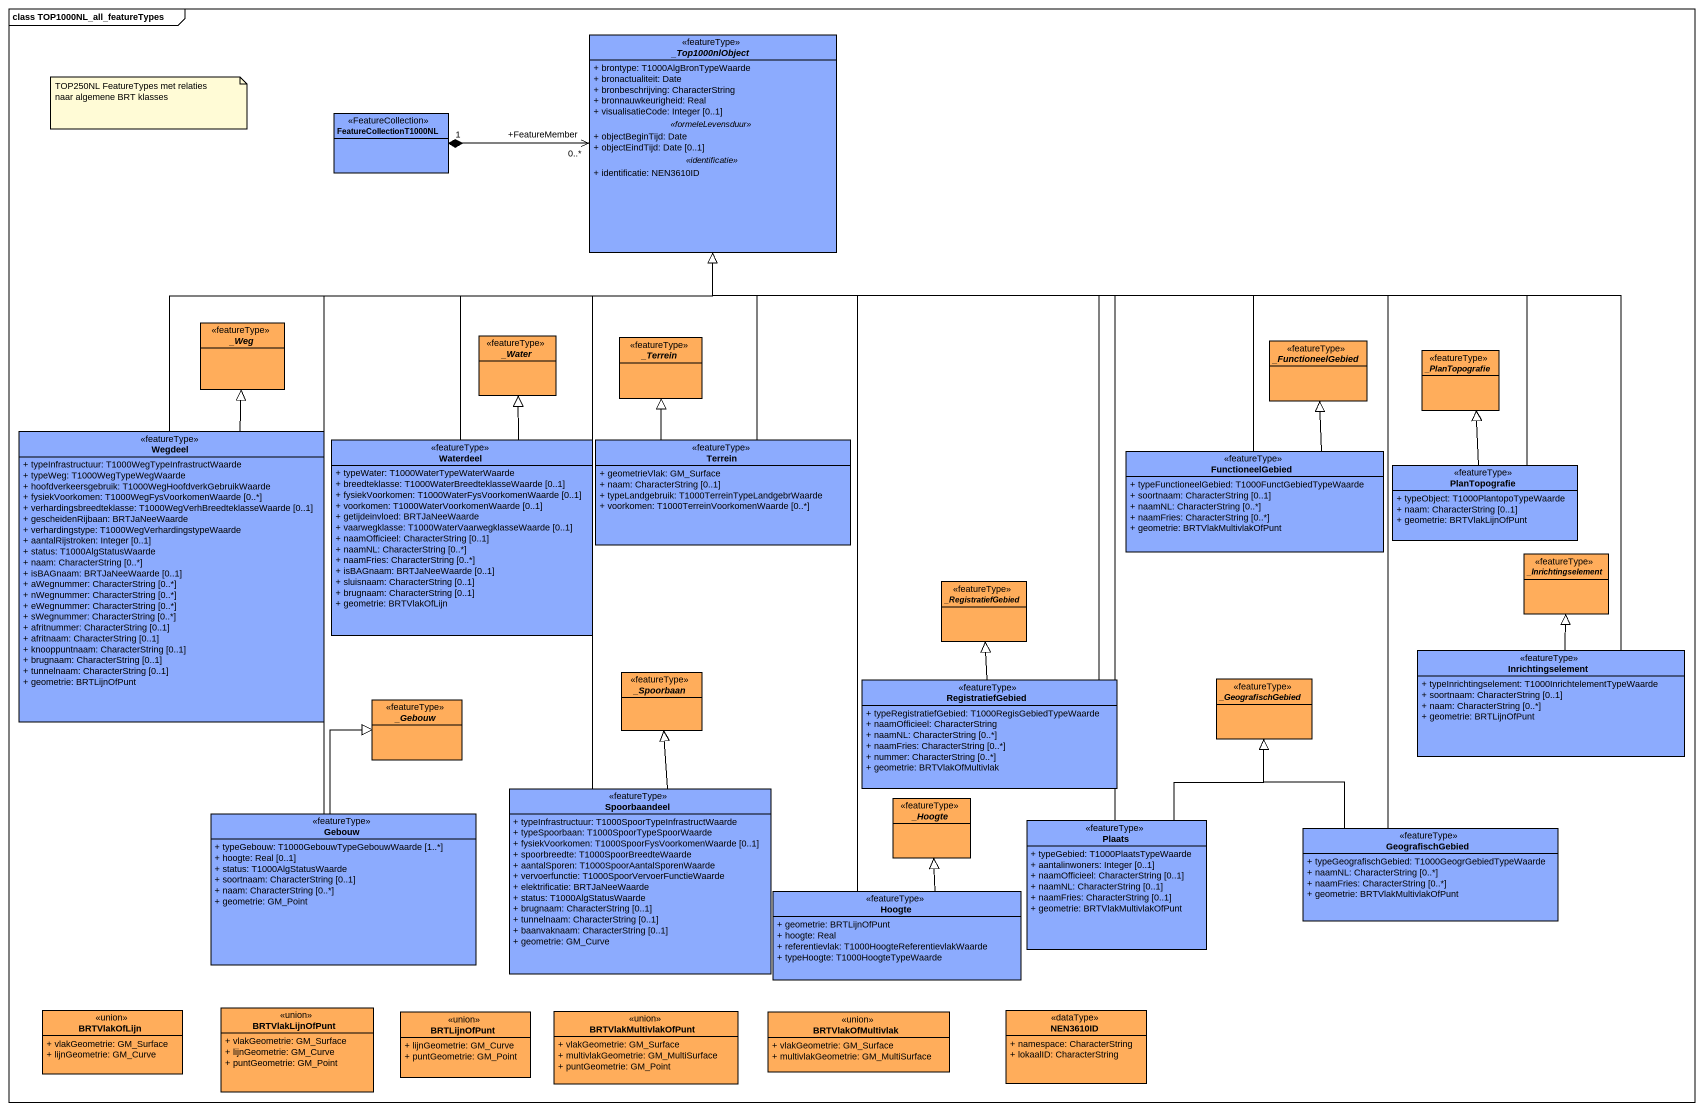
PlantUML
@startuml
mainframe class TOP1000NL_all_featureTypes
hide circle
hide empty members
skinparam classAttributeIconSize 0
abstract class "_Top1000nlObject" as Top1000nlObject <<featureType>> #8CABFE {
  + brontype: T1000AlgBronTypeWaarde
  + bronactualiteit: Date
  + bronbeschrijving: CharacterString
  + bronnauwkeurigheid: Real
  + visualisatieCode: Integer [0..1]
  .. <<formeleLevensduur>> ..
  + objectBeginTijd: Date
  + objectEindTijd: Date [0..1]
  .. <<identificatie>> ..
  + identificatie: NEN3610ID
}
class FeatureCollectionT1000NL <<FeatureCollection>> #8CABFE
abstract class "_Weg" as Weg <<featureType>> #FFAD5B
abstract class "_Water" as Water <<featureType>> #FFAD5B
abstract class "_Terrein" as Terrein <<featureType>> #FFAD5B
abstract class "_FunctioneelGebied" as FunctioneelGebied <<featureType>> #FFAD5B
abstract class "_PlanTopografie" as PlanTopografie <<featureType>> #FFAD5B
class Wegdeel <<featureType>> #8CABFE {
  + typeInfrastructuur: T1000WegTypeInfrastructWaarde
  + typeWeg: T1000WegTypeWegWaarde
  + hoofdverkeersgebruik: T1000WegHoofdverkGebruikWaarde
  + fysiekVoorkomen: T1000WegFysVoorkomenWaarde [0..*]
  + verhardingsbreedteklasse: T1000WegVerhBreedteklasseWaarde [0..1]
  + gescheidenRijbaan: BRTJaNeeWaarde
  + verhardingstype: T1000WegVerhardingstypeWaarde
  + aantalRijstroken: Integer [0..1]
  + status: T1000AlgStatusWaarde
  + naam: CharacterString [0..*]
  + isBAGnaam: BRTJaNeeWaarde [0..1]
  + aWegnummer: CharacterString [0..*]
  + nWegnummer: CharacterString [0..*]
  + eWegnummer: CharacterString [0..*]
  + sWegnummer: CharacterString [0..*]
  + afritnummer: CharacterString [0..1]
  + afritnaam: CharacterString [0..1]
  + knooppuntnaam: CharacterString [0..1]
  + brugnaam: CharacterString [0..1]
  + tunnelnaam: CharacterString [0..1]
  + geometrie: BRTLijnOfPunt
}
class Waterdeel <<featureType>> #8CABFE {
  + typeWater: T1000WaterTypeWaterWaarde
  + breedteklasse: T1000WaterBreedteklasseWaarde [0..1]
  + fysiekVoorkomen: T1000WaterFysVoorkomenWaarde [0..1]
  + voorkomen: T1000WaterVoorkomenWaarde [0..1]
  + getijdeinvloed: BRTJaNeeWaarde
  + vaarwegklasse: T1000WaterVaarwegklasseWaarde [0..1]
  + naamOfficieel: CharacterString [0..1]
  + naamNL: CharacterString [0..*]
  + naamFries: CharacterString [0..*]
  + isBAGnaam: BRTJaNeeWaarde [0..1]
  + sluisnaam: CharacterString [0..1]
  + brugnaam: CharacterString [0..1]
  + geometrie: BRTVlakOfLijn
}
class "Terrein" as Terrein_2 <<featureType>> #8CABFE {
  + geometrieVlak: GM_Surface
  + naam: CharacterString [0..1]
  + typeLandgebruik: T1000TerreinTypeLandgebrWaarde
  + voorkomen: T1000TerreinVoorkomenWaarde [0..*]
}
class "FunctioneelGebied" as FunctioneelGebied_2 <<featureType>> #8CABFE {
  + typeFunctioneelGebied: T1000FunctGebiedTypeWaarde
  + soortnaam: CharacterString [0..1]
  + naamNL: CharacterString [0..*]
  + naamFries: CharacterString [0..*]
  + geometrie: BRTVlakMultivlakOfPunt
}
class "PlanTopografie" as PlanTopografie_2 <<featureType>> #8CABFE {
  + typeObject: T1000PlantopoTypeWaarde
  + naam: CharacterString [0..1]
  + geometrie: BRTVlakLijnOfPunt
}
abstract class "_RegistratiefGebied" as RegistratiefGebied <<featureType>> #FFAD5B
abstract class "_Inrichtingselement" as Inrichtingselement <<featureType>> #FFAD5B
class "Inrichtingselement" as Inrichtingselement_2 <<featureType>> #8CABFE {
  + typeInrichtingselement: T1000InrichtelementTypeWaarde
  + soortnaam: CharacterString [0..1]
  + naam: CharacterString [0..*]
  + geometrie: BRTLijnOfPunt
}
abstract class "_Gebouw" as Gebouw <<featureType>> #FFAD5B
abstract class "_Spoorbaan" as Spoorbaan <<featureType>> #FFAD5B
class "RegistratiefGebied" as RegistratiefGebied_2 <<featureType>> #8CABFE {
  + typeRegistratiefGebied: T1000RegisGebiedTypeWaarde
  + naamOfficieel: CharacterString
  + naamNL: CharacterString [0..*]
  + naamFries: CharacterString [0..*]
  + nummer: CharacterString [0..*]
  + geometrie: BRTVlakOfMultivlak
}
abstract class "_GeografischGebied" as GeografischGebied <<featureType>> #FFAD5B
class "Gebouw" as Gebouw_2 <<featureType>> #8CABFE {
  + typeGebouw: T1000GebouwTypeGebouwWaarde [1..*]
  + hoogte: Real [0..1]
  + status: T1000AlgStatusWaarde
  + soortnaam: CharacterString [0..1]
  + naam: CharacterString [0..*]
  + geometrie: GM_Point
}
class Spoorbaandeel <<featureType>> #8CABFE {
  + typeInfrastructuur: T1000SpoorTypeInfrastructWaarde
  + typeSpoorbaan: T1000SpoorTypeSpoorWaarde
  + fysiekVoorkomen: T1000SpoorFysVoorkomenWaarde [0..1]
  + spoorbreedte: T1000SpoorBreedteWaarde
  + aantalSporen: T1000SpoorAantalSporenWaarde
  + vervoerfunctie: T1000SpoorVervoerFunctieWaarde
  + elektrificatie: BRTJaNeeWaarde
  + status: T1000AlgStatusWaarde
  + brugnaam: CharacterString [0..1]
  + tunnelnaam: CharacterString [0..1]
  + baanvaknaam: CharacterString [0..1]
  + geometrie: GM_Curve
}
abstract class "_Hoogte" as Hoogte <<featureType>> #FFAD5B
class Plaats <<featureType>> #8CABFE {
  + typeGebied: T1000PlaatsTypeWaarde
  + aantalinwoners: Integer [0..1]
  + naamOfficieel: CharacterString [0..1]
  + naamNL: CharacterString [0..1]
  + naamFries: CharacterString [0..1]
  + geometrie: BRTVlakMultivlakOfPunt
}
class "GeografischGebied" as GeografischGebied_2 <<featureType>> #8CABFE {
  + typeGeografischGebied: T1000GeogrGebiedTypeWaarde
  + naamNL: CharacterString [0..*]
  + naamFries: CharacterString [0..*]
  + geometrie: BRTVlakMultivlakOfPunt
}
class "Hoogte" as Hoogte_2 <<featureType>> #8CABFE {
  + geometrie: BRTLijnOfPunt
  + hoogte: Real
  + referentievlak: T1000HoogteReferentievlakWaarde
  + typeHoogte: T1000HoogteTypeWaarde
}
class BRTVlakOfLijn <<union>> #FFAD5B {
  + vlakGeometrie: GM_Surface
  + lijnGeometrie: GM_Curve
}
class BRTVlakLijnOfPunt <<union>> #FFAD5B {
  + vlakGeometrie: GM_Surface
  + lijnGeometrie: GM_Curve
  + puntGeometrie: GM_Point
}
class BRTLijnOfPunt <<union>> #FFAD5B {
  + lijnGeometrie: GM_Curve
  + puntGeometrie: GM_Point
}
class BRTVlakMultivlakOfPunt <<union>> #FFAD5B {
  + vlakGeometrie: GM_Surface
  + multivlakGeometrie: GM_MultiSurface
  + puntGeometrie: GM_Point
}
class BRTVlakOfMultivlak <<union>> #FFAD5B {
  + vlakGeometrie: GM_Surface
  + multivlakGeometrie: GM_MultiSurface
}
class NEN3610ID <<dataType>> #FFAD5B {
  + namespace: CharacterString
  + lokaalID: CharacterString
}
Top1000nlObject "+FeatureMember\n0..*" <-left-* "1" FeatureCollectionT1000NL
Wegdeel -up-|> Top1000nlObject
Wegdeel -up-|> Weg
Waterdeel -up-|> Top1000nlObject
Waterdeel -up-|> Water
Terrein_2 -up-|> Top1000nlObject
Terrein_2 -up-|> Terrein
FunctioneelGebied_2 -up-|> Top1000nlObject
FunctioneelGebied_2 -up-|> FunctioneelGebied
PlanTopografie_2 -left-|> Top1000nlObject
PlanTopografie_2 -up-|> PlanTopografie
Inrichtingselement_2 -up-|> Top1000nlObject
Inrichtingselement_2 -up-|> Inrichtingselement
RegistratiefGebied_2 -up-|> Top1000nlObject
RegistratiefGebied_2 -up-|> RegistratiefGebied
Gebouw_2 -up-|> Top1000nlObject
Gebouw_2 -up-|> Gebouw
Spoorbaandeel -up-|> Top1000nlObject
Spoorbaandeel -up-|> Spoorbaan
Plaats -up-|> Top1000nlObject
Plaats -up-|> GeografischGebied
GeografischGebied_2 -up-|> Top1000nlObject
GeografischGebied_2 -up-|> GeografischGebied
Hoogte_2 -up-|> Top1000nlObject
Hoogte_2 -up-|> Hoogte
note as N1
  TOP250NL FeatureTypes met relaties naar algemene BRT klasses
end note
@enduml
